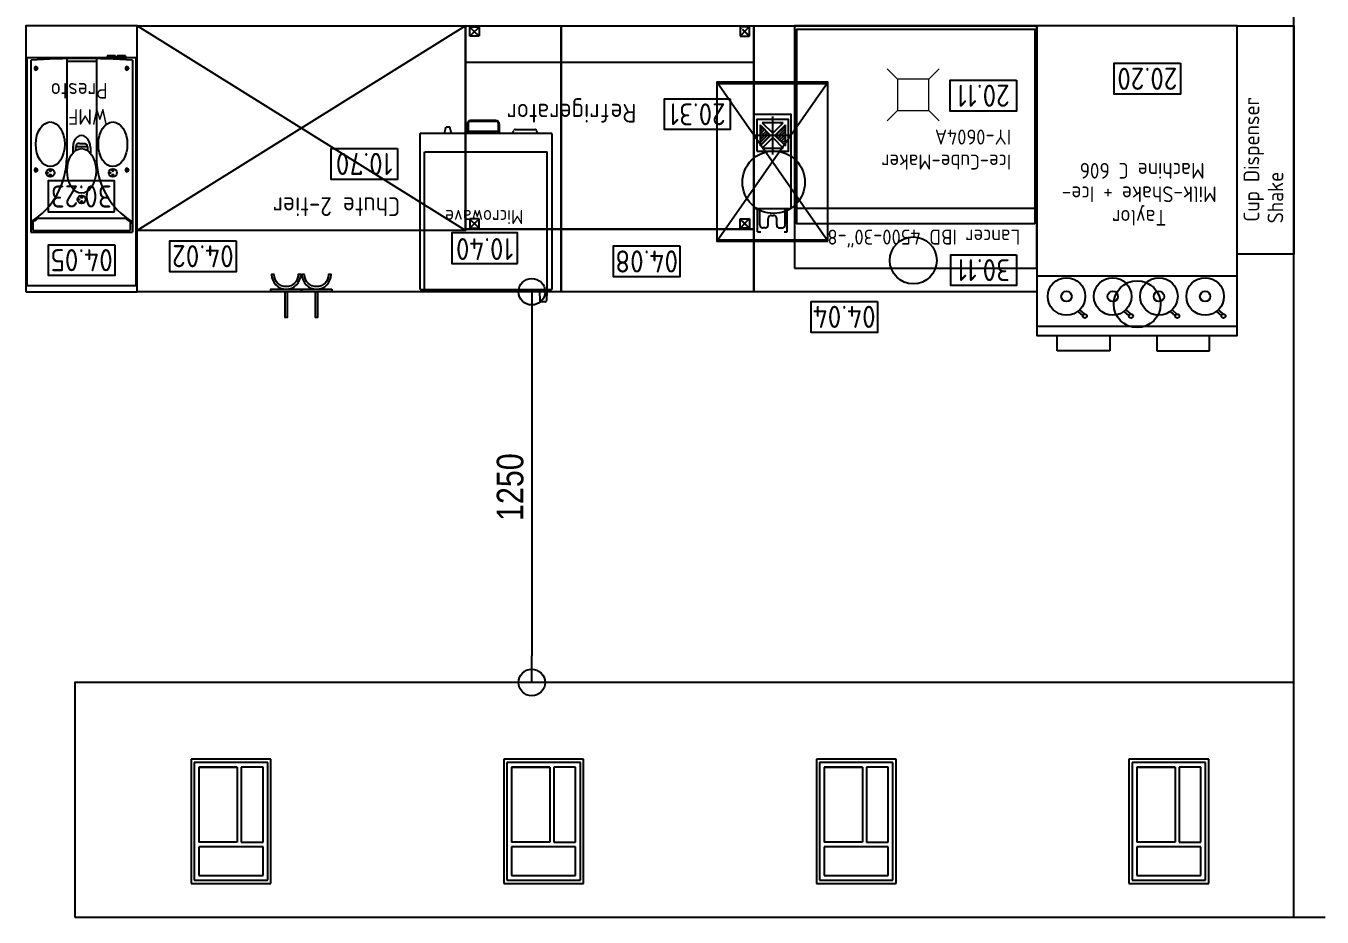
# Model space of a CAD drawing. Header units: inches. Extents: x 0 to 24647, y -6 to 17516.
# Drawn here: x 5234 to 9380, y 4255 to 7105 of the extents above; entities that cross this region are included whole.
import ezdxf
from ezdxf.enums import TextEntityAlignment as Align

# ---------------------------------------------------------------- set-up
doc = ezdxf.new("R2010")
doc.units = ezdxf.units.IN
doc.header["$MEASUREMENT"] = 0
doc.linetypes.add('AUSGEZOGEN', pattern=[0])
doc.linetypes.add('GESTRICHELT', pattern=[0.75, 0.5, -0.25])
for name, color, linetype in [('200', 7, 'Continuous'), ('210', 2, 'Continuous'), ('230', 2, 'GESTRICHELT'), ('260G', 2, 'Continuous'), ('410', 4, 'Continuous'), ('410AB', 90, 'Continuous'), ('410E', 240, 'Continuous'), ('410P', 4, 'Continuous'), ('walls', 4, 'Continuous'), ('Xr-Site Floor Plans$0$Xr_Site-Floor plans$0$a-site_counter', 8, 'Continuous')]:
    doc.layers.add(name, color=color, linetype=linetype)
doc.layers.add('410BA', color=160, linetype='Continuous', lineweight=13)
doc.layers.add('500', color=4, linetype='Continuous', lineweight=13)
doc.styles.add('ArialN', font='ARIALN.TTF')
doc.styles.add('ISO8', font='isocp2.shx')
doc.dimstyles.new('mike 1B', dxfattribs={"dimscale": 0.85, "dimtxt": 60, "dimasz": 30, "dimexe": 50, "dimexo": 50, "dimgap": 30, "dimtad": 1, "dimdec": 0, "dimdsep": 46, "dimtxsty": 'ArialN', "dimblk": 'ORIGIN', "dimcen": 150, "dimclrt": 3, "dimazin": 0, "dimtfac": 1, "dimtdec": 0, "dimtix": 1, "dimtmove": 2, "dimatfit": 3, "dimldrblk": 'ORIGIN', "dimfxl": 1, "dimarcsym": 0})

# ---------------------------------------------------------------- blocks, each defined once
blk = doc.blocks.new('A$C3BB6591C')
at = {"color": 7, "linetype": 'Continuous'}
for p, q in [((0, 397), (255, 397)), ((0, 0), (0, 397)), ((10, 387), (245, 387)), ((10, 10), (10, 387)), ((245, 387), (245, 10)), ((255, 397), (255, 0)), ((25, 132), (25, 372)), ((25, 372), (95, 372)), ((95, 372), (95, 132)), ((107.5, 372), (230, 372)), ((107.5, 372), (107.5, 132)), ((230, 372), (107.5, 372)), ((230, 372), (230, 132)), ((95, 132), (25, 132)), ((107.5, 132), (230, 132)), ((25, 117), (230, 117)), ((25, 25), (25, 117)), ((230, 117), (230, 25)), ((245, 10), (10, 10)), ((230, 25), (25, 25)), ((255, 0), (0, 0))]:
    blk.add_line(p, q, dxfattribs=at)
blk = doc.blocks.new('POS-G-A')
at = {"layer": '410P'}
blk.add_lwpolyline([(-105, -49), (-105, 49), (105, 49), (105, -49)], close=True, dxfattribs=at)
at = {"layer": '410P', "color": 3, "style": 'ISO8'}
blk.add_attdef('POS', text='', height=70, dxfattribs=at).set_placement((0, 0), align=Align.MIDDLE_CENTER)
blk = doc.blocks.new('POS_G')
at = {"layer": '410P'}
blk.add_lwpolyline([(-106.1, -49.5), (-106.1, 49.5), (106.1, 49.5), (106.1, -49.5)], close=True, dxfattribs=at)
at = {"layer": '410P', "color": 3, "style": 'ISO8'}
blk.add_attdef('POS', text='', height=70.7, dxfattribs=at).set_placement((0, 0), align=Align.MIDDLE)
blk = doc.blocks.new('BA')
at = {"layer": '410BA'}
for p, q in [((-83.3, 83.3), (-50, 50)), ((50, 50), (83.3, 83.3)), ((-83.3, -83.3), (-50, -50)), ((50, -50), (83.3, -83.3))]:
    blk.add_line(p, q, dxfattribs=at)
blk.add_lwpolyline([(-50, -50), (-50, 50), (50, 50), (50, -50)], close=True, dxfattribs=at)
blk = doc.blocks.new('D_AUSL')
at = {"color": 5}
for p, q in [((0, 48.6), (0, -48.6)), ((-48.6, 0), (48.6, 0)), ((-5.7, 0), (-32.4, 26.7)), ((-32.4, -26.7), (-32.4, 26.7)), ((-32.4, -26.7), (-5.7, 0)), ((-26.7, 32.4), (26.7, 32.4)), ((0, 5.7), (-26.7, 32.4)), ((-26, 31.7), (-25.3, 32.4)), ((-22.4, 28.1), (-18.1, 32.4)), ((-18.8, 24.5), (-10.9, 32.4)), ((-15.2, 21), (-3.8, 32.4)), ((-11.6, 17.4), (0, 29)), ((-8.1, 13.8), (0, 21.9)), ((-4.5, 10.2), (0, 14.7)), ((-0.9, 6.6), (0, 7.5)), ((0, 5.7), (26.7, 32.4)), ((0, 7.5), (24.9, 32.4)), ((0, 14.7), (17.7, 32.4)), ((0, 21.9), (10.5, 32.4)), ((0, 29), (3.4, 32.4)), ((5.7, 0), (32.4, 26.7)), ((32.4, -26.7), (5.7, 0)), ((32.4, 26.7), (32.4, -26.7)), ((-26.7, -32.4), (0, -5.7)), ((26.7, -32.4), (-26.7, -32.4)), ((-25.6, -32.4), (0, -6.8)), ((-18.5, -32.4), (0, -13.9)), ((-11.3, -32.4), (0, -21.1)), ((-4.1, -32.4), (0, -28.3)), ((26.7, -32.4), (0, -5.7)), ((0, -6.8), (0.5, -6.3)), ((0, -13.9), (4.1, -9.8)), ((0, -21.1), (7.7, -13.4)), ((0, -28.3), (11.3, -17)), ((3, -32.4), (14.8, -20.6)), ((10.2, -32.4), (18.4, -24.2)), ((17.3, -32.4), (22, -27.7)), ((24.5, -32.4), (25.6, -31.3))]:
    blk.add_line(p, q, dxfattribs=at)
blk.add_lwpolyline([(-40.5, -40.5), (-40.5, 40.5), (40.5, 40.5), (40.5, -40.5)], close=True, dxfattribs=at)
blk = doc.blocks.new('A$C5F703F5A')
at = {"layer": '200'}
for p, q in [((0, 355), (508, 0)), ((0, 0), (508, 355)), ((4, 355), (4, 0)), ((504, 355), (504, 0))]:
    blk.add_line(p, q, dxfattribs=at)
at = {"layer": '200', "color": 7, "linetype": 'AUSGEZOGEN'}
for p, q in [((28.9, 225), (103.9, 225)), ((28.9, 225), (28.9, 215)), ((41.9, 201), (41.9, 208)), ((51.9, 218), (103.9, 218)), ((51.9, 191), (71.9, 191)), ((81.9, 181), (81.9, 174)), ((28.9, 140), (28.9, 130)), ((28.9, 130), (103.9, 130)), ((41.9, 154), (41.9, 147)), ((51.9, 164), (71.9, 164)), ((51.9, 137), (103.9, 137))]:
    blk.add_line(p, q, dxfattribs=at)
at = {"layer": '200'}
blk.add_lwpolyline([(0, 0), (508, 0), (508, 355), (0, 355)], close=True, dxfattribs=at)
at = {"layer": '200', "color": 7}
blk.add_lwpolyline([(103.9, 117.5), (404.1, 117.5), (404.1, 237.5), (103.9, 237.5)], close=True, dxfattribs=at)
at = {"layer": '200', "color": 7, "linetype": 'AUSGEZOGEN'}
for centre, start, end in [((51.9, 208), 90, 180), ((51.9, 201), 180, 270), ((71.9, 181), 0, 90), ((71.9, 174), 270, 0), ((51.9, 154), 90, 180), ((51.9, 147), 180, 270)]:
    blk.add_arc(centre, 10, start, end, dxfattribs=at)
at = {"layer": '410'}
blk.add_circle((188.1, 173.5), 100, dxfattribs=at)
at = {"layer": '410', "extrusion": (0, 0, -1), "xscale": 1.25, "yscale": 1.25, "zscale": -1.25, "rotation": 180}
blk.add_blockref('D_AUSL', (-337.7, 176.7), dxfattribs=at)
blk = doc.blocks.new('A$C341D1B4D')
at = {"layer": '200'}
blk.add_lwpolyline([(130, 906), (980, 906), (980, 0), (130, 0)], close=True, dxfattribs=at)
at = {"layer": '260G', "linetype": 'GESTRICHELT'}
blk.add_line((396, 0), (396, 775), dxfattribs=at)
at = {"layer": '260G'}
for points in [[(205, 775), (205, 0), (980, 0), (980, 775)], [(347, 6.4), (347, 768.4), (970, 768.4), (970, 6.4)]]:
    blk.add_lwpolyline(points, close=True, dxfattribs=at)
at = {"layer": '410AB'}
blk.add_circle((230, 395.5), 75, dxfattribs=at)
at = {"layer": '200'}
blk.add_blockref('A$C5F703F5A', (292.1, 668.5), dxfattribs=at)
at = {"layer": '410BA', "xscale": -1, "rotation": 270}
blk.add_blockref('BA', (759.7, 395.5), dxfattribs=at)
at = {"layer": '410P', "linetype": 'GESTRICHELT', "rotation": 90}
for p, values in [((49.5, 616.4), {'POS': '04.04'}), ((756.8, 171.4), {'POS': '20.11'})]:
    blk.add_blockref('POS_G', p, dxfattribs=at).add_auto_attribs(values)
at = {"layer": '410P'}
ref = blk.add_blockref('POS-G-A', (199.2, 170.7), dxfattribs=dict(at, rotation=90))
ref.add_attrib('POS', '30.11', dxfattribs={"color": 3, "height": 70, "rotation": 90, "style": 'ISO8'}).set_placement((199.2, 170.7), align=Align.MIDDLE_CENTER)
at = {"insert": (520.6, 82.6), "char_height": 48, "width": 620.271, "attachment_point": 1, "rotation": 90, "style": 'ISO8'}
blk.add_mtext('{\\C4;Ice-Cube-Maker\\PIY-0604A}', dxfattribs=at)
at = {"layer": '210', "color": 4, "style": 'ISO8'}
blk.add_text('Lancer IBD 4500-30"-8', height=48, rotation=90, dxfattribs=at).set_placement((328.7, 53.7))
blk = doc.blocks.new('A$C452E67E0')
at = {"layer": '200'}
for p, q in [((125.8, 691.5), (111.8, 675.3)), ((130.9, 685.6), (117.4, 670)), ((125.8, 543.7), (111.8, 527.5)), ((130.9, 537.7), (117.4, 522.1)), ((125.8, 395.9), (111.8, 379.6)), ((130.9, 389.9), (117.4, 374.3)), ((125.8, 248), (111.8, 231.8)), ((130.9, 242.1), (117.4, 226.4))]:
    blk.add_line(p, q, dxfattribs=at)
blk.add_lwpolyline([(79, 822), (79, 181), (239, 181), (239, 822)], close=True, dxfattribs=at)
for centre, radius in [((173.9, 727.4), 60), ((173.9, 727.4), 16.6), ((111, 668.8), 6.53), ((173.9, 579.6), 60), ((173.9, 579.6), 16.6), ((111, 521), 6.53), ((173.9, 431.7), 60), ((173.9, 431.7), 16.6), ((111, 373.1), 6.53), ((173.9, 283.9), 60), ((173.9, 283.9), 16.6), ((111, 225.3), 6.53)]:
    blk.add_circle(centre, radius, dxfattribs=at)
at = {"layer": '260G'}
for p, q in [((0, 588.4), (0, 756.8)), ((0, 756.8), (48.8, 756.8)), ((48.8, 588.4), (0, 588.4)), ((0, 438.7), (0, 270.3)), ((48.8, 438.7), (0, 438.7)), ((0, 270.3), (48.8, 270.3))]:
    blk.add_line(p, q, dxfattribs=at)
for points in [[(1039, 822), (49, 822), (49, 181), (1039, 181)], [(1039, 181), (1039, 0), (309, 0), (309, 181)]]:
    blk.add_lwpolyline(points, close=True, dxfattribs=at)
at = {"layer": '410AB'}
blk.add_circle((149, 501.5), 75, dxfattribs=at)
at = {"rotation": 90}
blk.add_blockref('POS_G', (869.9, 468.7), dxfattribs=at).add_auto_attribs({'POS': '20.20'})
at = {"layer": '200', "color": 4, "style": 'ISO8'}
for s, p in [('Milk-Shake + Ice-', (525.7, 494.7)), ('Machine C 606', (600.7, 485.3)), ('Taylor', (450.7, 494.7))]:
    blk.add_text(s, height=50, rotation=90, dxfattribs=at).set_placement(p, align=Align.CENTER)
for s, p in [('Cup Dispenser', (612.3, 110.8)), ('Shake', (490.3, 34.2))]:
    blk.add_text(s, height=50, dxfattribs=at).set_placement(p, align=Align.CENTER)
blk = doc.blocks.new('*U42')
at = {"layer": '200'}
blk.add_lwpolyline([(0, 0), (356, 0), (356, 850), (0, 850)], close=True, dxfattribs=at)
at = {"layer": '230'}
blk.add_lwpolyline([(3, 20), (353, 20), (353, 748), (3, 748)], close=True, dxfattribs=at)
blk = doc.blocks.new('A$C2C961A77')
at = {"layer": '210'}
for p, q in [((550.9, 325), (0, 325)), ((0, 325), (0, 0)), ((6, 318), (6, 7)), ((33.4, 318), (6, 318)), ((33.5, 325), (30.3, 323)), ((45, 301.6), (45, 23.4)), ((199.9, 313), (198.9, 313)), ((199.9, 310.3), (198.9, 310.3)), ((198.9, 305.8), (199.9, 305.8)), ((199.9, 303), (198.9, 303)), ((524.9, 313), (523.9, 313)), ((524.9, 310.3), (523.9, 310.3)), ((523.9, 305.8), (524.9, 305.8)), ((524.9, 303), (523.9, 303)), ((555.6, 210), (238.4, 210)), ((547.2, 210), (547.2, 115)), ((271.4, 190.8), (253, 190.8)), ((274.4, 181.9), (261.4, 181.9)), ((274.4, 181.9), (274.4, 143.2)), ((278, 179.5), (274.4, 179.5)), ((284.5, 169.5), (284.5, 155.5)), ((271.4, 134.2), (253, 134.2)), ((274.4, 143.2), (261.4, 143.2)), ((278, 145.5), (274.4, 145.5)), ((555.6, 115), (238.4, 115)), ((564.8, 48.5), (553.5, 48.5)), ((564.8, 54), (553.7, 54)), ((564.8, 81), (554.7, 81)), ((564.8, 54), (564.8, 81)), ((564.8, 21.5), (564.8, 48.5)), ((550.9, 0), (0, 0)), ((33.4, 7), (6, 7)), ((33.5, 0), (30.3, 2)), ((199.9, 22), (198.9, 22)), ((199.9, 19.3), (198.9, 19.3)), ((198.9, 14.8), (199.9, 14.8)), ((199.9, 12), (198.9, 12)), ((524.9, 22), (523.9, 22)), ((524.9, 19.3), (523.9, 19.3)), ((523.9, 14.8), (524.9, 14.8)), ((524.9, 12), (523.9, 12)), ((564.8, 21.5), (552.2, 21.5))]:
    blk.add_line(p, q, dxfattribs=at)
for centre, radius in [((190.2, 262.5), 13), ((183.2, 262.5), 2.2), ((190.2, 271.4), 1.4), ((197.2, 262.5), 2.2), ((105.2, 162.5), 13), ((105.2, 171.4), 1.4), ((98.2, 162.5), 2.2), ((112.2, 162.5), 2.2), ((190.2, 62.5), 13), ((183.2, 62.5), 2.2), ((190.2, 71.4), 1.4), ((197.2, 62.5), 2.2)]:
    blk.add_circle(centre, radius, dxfattribs=at)
for centre, radius, start, end in [((238.4, 450), 243.8, 211.3882, 217.5075), ((238.4, 450), 240, 211.3882, 270), ((198.9, 308), 5, 90, 270), ((198.9, 308), 2.25, 90, 270), ((199.9, 308), 5, 270, 90), ((199.9, 308), 2.25, 270, 90), ((523.9, 308), 5, 90, 270), ((523.9, 308), 2.25, 90, 270), ((524.9, 308), 5, 270, 90), ((524.9, 308), 2.25, 270, 90), ((-2058, 162.5), 2614, 356.4359, 3.5641), ((238.4, -125), 240, 90, 148.6118), ((238.4, -125), 243.8, 142.4925, 148.6118), ((198.9, 17), 5, 90, 270), ((198.9, 17), 2.25, 90, 270), ((199.9, 17), 5, 270, 90), ((199.9, 17), 2.25, 270, 90), ((523.9, 17), 5, 90, 270), ((523.9, 17), 2.25, 90, 270), ((524.9, 17), 5, 270, 90), ((524.9, 17), 2.25, 270, 90)]:
    blk.add_arc(centre, radius, start, end, dxfattribs=at)
for centre in [(281.6, 262.5), (196.6, 162.5), (281.6, 62.5)]:
    blk.add_ellipse(centre, major_axis=(71.3, 0), ratio=0.649369, dxfattribs=at)
for centre, major_axis, ratio, end_param in [((271.4, 162.5), (38.3, 0), 0.738903, 7.853982), ((278, 169.5), (0, 10), 0.642788, 6.283185)]:
    blk.add_ellipse(centre, major_axis=major_axis, ratio=ratio, start_param=4.712389, end_param=end_param, dxfattribs=at)
at = {"layer": '210', "extrusion": (0, 0, -1)}
blk.add_ellipse((278, 155.5), major_axis=(0, -10), ratio=0.642788, start_param=4.712389, end_param=6.283185, dxfattribs=at)
at = {"layer": '210'}
blk.add_point((0, 162.5), dxfattribs=at)
at = {"layer": '410P'}
ref = blk.add_blockref('POS_G', (114.7, 163.3), dxfattribs=dict(at, xscale=-1, rotation=270))
ref.add_attrib('POS', '30.23', dxfattribs={"color": 3, "height": 70.71, "rotation": 90, "style": 'ISO8'}).set_placement((114.7, 163.3), align=Align.MIDDLE)
at = {"layer": '210', "color": 4, "insert": (344.2, 79), "char_height": 50, "width": 198.125, "attachment_point": 1, "rotation": 90, "style": 'ISO8'}
blk.add_mtext('WMF\\PPresto', dxfattribs=at)
blk = doc.blocks.new('A$C0C4061A2')
at = {"layer": '200', "rotation": 270}
blk.add_blockref('*U42', (0, 356), dxfattribs=at)
at = {"layer": '410P', "linetype": 'GESTRICHELT', "rotation": 90}
blk.add_blockref('POS_G', (100.8, 178), dxfattribs=at).add_auto_attribs({'POS': '04.05'})
at = {"layer": '500'}
blk.add_blockref('A$C2C961A77', (189.9, 15.5), dxfattribs=at)
blk = doc.blocks.new('A$C61E7050C')
at = {"layer": '200'}
blk.add_lwpolyline([(533.5, 0), (533.5, 922), (0, 922), (0, 0)], close=True, dxfattribs=at)
at = {"layer": '410P'}
ref = blk.add_blockref('POS-G-A', (367.4, 180), dxfattribs=dict(at, rotation=90.00400000040588))
ref.add_attrib('POS', '20.31', dxfattribs={"color": 3, "height": 70, "rotation": 90.004, "style": 'ISO8'}).set_placement((367.4, 180), align=Align.MIDDLE_CENTER)
at = {"insert": (340.9, 375.2), "char_height": 60, "width": 447.6, "attachment_point": 1, "rotation": 90, "style": 'ISO8'}
blk.add_mtext('{\\C4;Refrigerator}', dxfattribs=at)
blk = doc.blocks.new('A$C4BC8461C')
at = {"layer": '200'}
blk.add_lwpolyline([(200, 0), (200, 922), (850, 922), (850, 0)], close=True, dxfattribs=at)
blk.add_lwpolyline([(850, 616), (850, 0), (0, 0), (0, 616), (200, 616)], dxfattribs=at)
at = {"layer": '230'}
for p, q in [((233, 908.2), (203, 878.2)), ((203, 908.2), (233, 878.2)), ((817, 908.2), (847, 878.2)), ((847, 908.2), (817, 878.2)), ((200, 616), (850, 616)), ((233, 13.7), (203, 43.7)), ((203, 13.7), (233, 43.7)), ((817, 13.7), (847, 43.7)), ((847, 13.7), (817, 43.7))]:
    blk.add_line(p, q, dxfattribs=at)
for points in [[(203, 908.2), (203, 878.2), (233, 878.2), (233, 908.2)], [(847, 908.2), (847, 878.2), (817, 878.2), (817, 908.2)], [(203, 13.7), (203, 43.7), (233, 43.7), (233, 13.7)], [(847, 13.7), (847, 43.7), (817, 43.7), (817, 13.7)]]:
    blk.add_lwpolyline(points, close=True, dxfattribs=at)
at = {"layer": '410P', "linetype": 'GESTRICHELT', "rotation": 90}
blk.add_blockref('POS_G', (96.7, 342.6), dxfattribs=at).add_auto_attribs({'POS': '04.08'})
at = {"layer": '500'}
blk.add_blockref('A$C61E7050C', (200, 0), dxfattribs=at)
blk = doc.blocks.new('A$C46C9139C')
at = {"layer": '210', "linetype": 'GESTRICHELT'}
for p, q in [((0, 40), (0, 540)), ((422, 540), (0, 540)), ((15, 540), (17.4, 577.7)), ((15, 540), (15, 100)), ((19.8, 580), (35.2, 580)), ((40, 540), (37.6, 577.7)), ((407, 540), (407, 100)), ((422, 40), (422, 540)), ((407, 100), (15, 100)), ((422, 40), (0, 40)), ((45, 40), (48.7, 31.1)), ((116.7, 28), (53.3, 28)), ((125, 40), (121.3, 31.1)), ((168, 10), (168, 40)), ((171, 8), (171, 40)), ((267, 34), (171, 34)), ((176, 3), (262, 3)), ((178, 0), (260, 0)), ((267, 8), (267, 40)), ((270, 10), (270, 40)), ((321, 40), (326, 20)), ((338, 20), (326, 20)), ((343, 40), (338, 20))]:
    blk.add_line(p, q, dxfattribs=at)
for centre, radius, start, end in [((19.8, 577.5), 2.5, 90, 176.4237), ((35.2, 577.5), 2.5, 3.5763, 90), ((53.3, 33), 5, 202.6199, 270), ((116.7, 33), 5, 270, 337.3801), ((178, 10), 10, 180, 270), ((176, 8), 5, 180, 270), ((260, 10), 10, 270, 0), ((262, 8), 5, 270, 0)]:
    blk.add_arc(centre, radius, start, end, dxfattribs=at)
at = {"layer": '410P'}
ref = blk.add_blockref('POS-G-A', (214.6, 407.9), dxfattribs=dict(at, xscale=-1, rotation=179.9959999995943))
ref.add_attrib('POS', '10.40', dxfattribs={"color": 3, "height": 70, "rotation": 359.996, "style": 'ISO8'}).set_placement((214.6, 410.7), align=Align.MIDDLE_CENTER)
at = {"insert": (90.5, 285.8), "char_height": 45, "width": 268.2, "attachment_point": 7, "style": 'ISO8'}
blk.add_mtext('{\\C4;Microwave}', dxfattribs=at)
blk = doc.blocks.new('230V')
at = {"layer": '410E'}
blk.add_lwpolyline([(8.1, -48.6), (0, -48.6), (0, 48.6), (8.1, 48.6)], close=True, dxfattribs=at)
blk.add_lwpolyline([(54.675, 38.475), (54.675, 46.575, 1), (54.675, -46.575), (54.675, -38.475, -1)], format="xyb", close=True, dxfattribs=at)
blk.add_lwpolyline([(0, 4.05), (-81, 4.05), (-81, -4.05), (0, -4.05)], dxfattribs=at)
blk = doc.blocks.new('A$C356D799C')
at = {"layer": '200', "linetype": 'AUSGEZOGEN'}
for p, q in [((931, 306), (277, 1356)), ((277, 306), (931, 1356))]:
    blk.add_line(p, q, dxfattribs=at)
at = {"layer": '200'}
blk.add_lwpolyline([(931, 0), (81, 0), (81, 1356), (931, 1356)], close=True, dxfattribs=at)
at = {"layer": '200', "linetype": 'AUSGEZOGEN'}
blk.add_lwpolyline([(277, 1356), (931, 1356), (931, 306), (277, 306)], close=True, dxfattribs=at)
at = {"layer": '260G', "rotation": 90}
blk.add_blockref('A$C46C9139C', (628.2, 30), dxfattribs=at)
at = {"layer": '410E'}
for p in [(81, 879.6), (81, 782.4)]:
    blk.add_blockref('230V', p, dxfattribs=at)
at = {"layer": '410P', "linetype": 'GESTRICHELT', "rotation": 90}
for p, values in [((194.4, 1145.7), {'POS': '04.02'}), ((489.7, 629.9), {'POS': '10.70'})]:
    blk.add_blockref('POS_G', p, dxfattribs=at).add_auto_attribs(values)
at = {"insert": (323, 514.8), "char_height": 60, "width": 435.6, "attachment_point": 1, "rotation": 90, "style": 'ISO8'}
blk.add_mtext('{\\C4;Chute 2-tier}', dxfattribs=at)
blk = doc.blocks.new('A$C0C121B3F')
at = {"layer": '200'}
for name, p in [('A$C356D799C', (0, 616)), ('A$C4BC8461C', (81, 0))]:
    blk.add_blockref(name, p, dxfattribs=at)
blk = doc.blocks.new('_Origin')
at = {"layer": 'walls', "color": 0, "lineweight": -2}
blk.add_line((0, 0), (-1, 0), dxfattribs=at)
blk.add_circle((0, 0), 0.5, dxfattribs=at)
blk = doc.blocks.new('*D86')
at = {"color": 253, "lineweight": -2, "transparency": 16777216}
for p, q in [((6903.7, 6255.5), (6809.8, 6255.5)), ((6903.7, 5005.5), (6809.8, 5005.5))]:
    blk.add_line(p, q, dxfattribs=at)
at = {"color": 252, "lineweight": -2, "transparency": 16777216}
blk.add_line((6852.3, 6170.5), (6852.3, 5090.5), dxfattribs=at)
at = {"layer": 'DEFPOINTS', "color": 0, "transparency": 16777216}
for p in [(6946.2, 6255.5), (6852.3, 5005.5), (6946.2, 5005.5)]:
    blk.add_point(p, dxfattribs=at)
at = {"color": 252, "lineweight": -2, "transparency": 16777216, "xscale": 85, "yscale": 85, "zscale": 85}
for p, rotation in [((6852.3, 6255.5), 90), ((6852.3, 5005.5), 270)]:
    blk.add_blockref('_Origin', p, dxfattribs=dict(at, rotation=rotation))
at = {"color": 3, "transparency": 16777216, "insert": (6783.4, 5630.5), "char_height": 85, "attachment_point": 5, "rotation": 90, "style": 'ArialN'}
blk.add_mtext('1250', dxfattribs=at)

msp = doc.modelspace()

# ---------------------------------------------------------------- linework, layer by layer
at = {"color": 0}
msp.add_lwpolyline([(5390.2, 4255.5), (9290.2, 4255.5), (9290.2, 5005.5), (5390.2, 5005.5)], close=True, dxfattribs=at)
at = {"layer": 'Xr-Site Floor Plans$0$Xr_Site-Floor plans$0$a-site_counter', "ltscale": 2}
for q in [(9290.2, 11325.4), (9390.2, 4255.5)]:
    msp.add_line((9290.2, 4255.5), q, dxfattribs=at)

# ---------------------------------------------------------------- block references
at = {"layer": '200', "extrusion": (0, 0, -1), "xscale": -1, "zscale": -1, "rotation": 270}
for name, p in [('A$C0C4061A2', (-5590.2, 6255.5)), ('A$C0C121B3F', (-7562.2, 6174.5))]:
    msp.add_blockref(name, p, dxfattribs=at)
at = {"layer": '230', "xscale": -1}
for p in [(6017.7, 4363), (7017.7, 4363), (8017.7, 4363), (9017.7, 4363)]:
    msp.add_blockref('A$C3BB6591C', p, dxfattribs=at)
at = {"layer": '500'}
for name, p, rotation in [('A$C341D1B4D', (8468.2, 6125.5), 90.00000000000003), ('A$C452E67E0', (9290.2, 6066.5), 89.99999999998644)]:
    msp.add_blockref(name, p, dxfattribs=dict(at, rotation=rotation))

# ---------------------------------------------------------------- dimensions: what is measured, and where the dimension line sits
at = {"color": 0}
dim = msp.add_aligned_dim(p1=(6946.2, 6255.5), p2=(6946.2, 5005.5), distance=-93.9, dimstyle='mike 1B', override={"dimtxt": 100, "dimasz": 100, "dimclrd": 252, "dimclre": 253, "dimfxl": 1.3}, dxfattribs=at)
dim.commit()
dim.dimension.update_dxf_attribs({"geometry": '*D86', "text_midpoint": (6783.4, 5630.5)})

doc.saveas('drawing.dxf')
